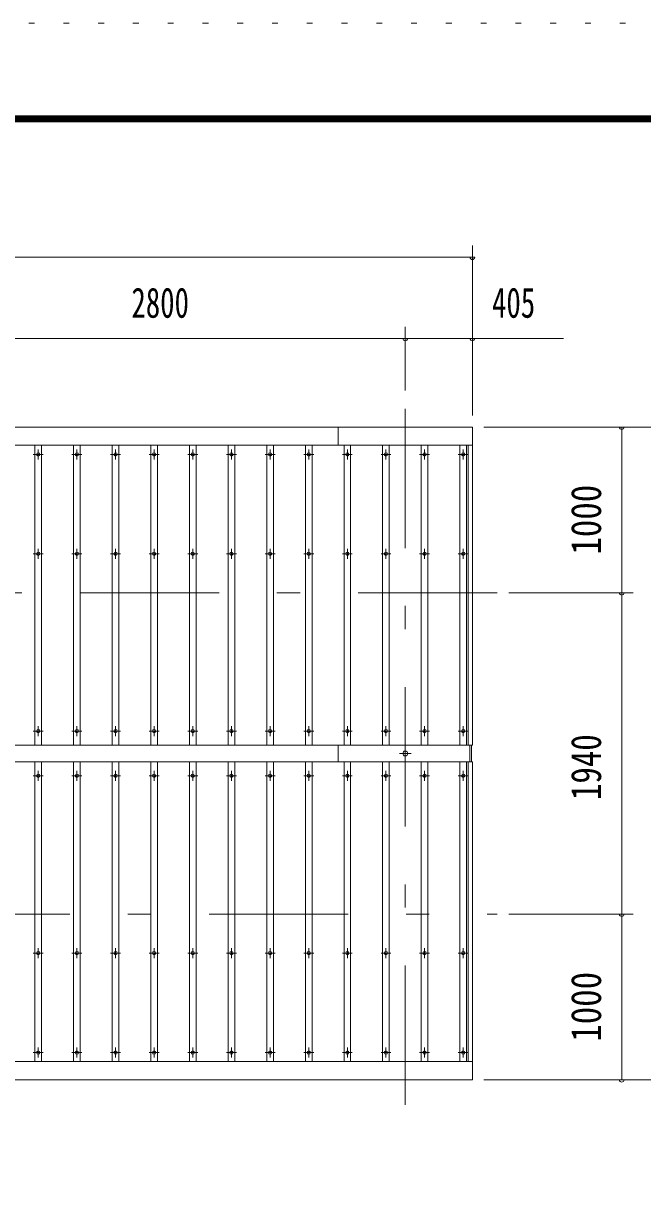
# Model space of a CAD drawing. Units: millimetres, scale not verified. Extents: x -30294 to 30299, y -14700 to 14700.
# Drawn here: x -1864 to 1878, y 7701 to 14700 of the extents above; entities that cross this region are included whole.
import ezdxf
from ezdxf.enums import TextEntityAlignment as Align

# ---------------------------------------------------------------- set-up
doc = ezdxf.new("R2010")
doc.units = ezdxf.units.MM
doc.header["$LTSCALE"] = 70
doc.linetypes.add('USER3', pattern=[24, 12, -5, 2, -5])
doc.linetypes.add('USER4', pattern=[3, 0.5, -2.5])
for name, color, linetype, lineweight in [('0-2_1-0BOLD', 7, 'Continuous', 18), ('0-3_1-2CENTER', 3, 'USER3', 18), ('0-4_1-4THIN', 4, 'Continuous', 18), ('0-5_1-5DIM', 3, 'Continuous', 18), ('0-C_F-F', 5, 'Continuous', 18), ('0-D_F-E_J_ADD', 5, 'USER4', 18)]:
    doc.layers.add(name, color=color, linetype=linetype, lineweight=lineweight)
doc.styles.add('ＭＳ ゴシック', font='')
doc.styles.get('ＭＳ ゴシック').set_extended_font_data('MS Gothic')

msp = doc.modelspace()

# ---------------------------------------------------------------- linework, layer by layer
at = {"layer": '0-2_1-0BOLD'}
for p, q in [((38.63, 12152.54), (38.63, 12262.54)), ((-7311.37, 12152.54), (848.62, 12152.54)), ((823.63, 12152.54), (823.63, 10343.06)), ((38.63, 10343.06), (38.63, 10242.03)), ((833.63, 10343.06), (833.63, 10242.03)), ((843.62, 10242.03), (843.62, 10343.06)), ((823.63, 10242.03), (823.63, 8432.54)), ((848.62, 8432.54), (-7311.37, 8432.54))]:
    msp.add_line(p, q, dxfattribs=at)
for points in [[(-7311.37, 10343.06), (-7311.37, 12262.54), (848.62, 12262.54), (848.62, 10343.06)], [(848.62, 8322.54), (-7311.37, 8322.54), (-7311.37, 10242.03), (848.62, 10242.03)]]:
    msp.add_lwpolyline(points, close=True, dxfattribs=at)
for centre, radius in [((-1773.04, 12097.54), 10), ((-1539.7, 12097.54), 10), ((-1306.37, 12097.54), 10), ((-1073.04, 12097.54), 10), ((-839.7, 12097.54), 10), ((-606.37, 12097.54), 10), ((-373.04, 12097.54), 10), ((-139.7, 12097.54), 10), ((93.63, 12097.54), 10), ((326.96, 12097.54), 10), ((560.3, 12097.54), 10), ((793.63, 12097.54), 10), ((-1773.04, 11497.54), 10), ((-1539.7, 11497.54), 10), ((-1306.37, 11497.54), 10), ((-1073.04, 11497.54), 10), ((-839.7, 11497.54), 10), ((-606.37, 11497.54), 10), ((-373.04, 11497.54), 10), ((-139.7, 11497.54), 10), ((93.63, 11497.54), 10), ((326.96, 11497.54), 10), ((560.3, 11497.54), 10), ((793.63, 11497.54), 10), ((-1773.04, 10427.54), 10), ((-1539.7, 10427.54), 10), ((-1306.37, 10427.54), 10), ((-1073.04, 10427.54), 10), ((-839.7, 10427.54), 10), ((-606.37, 10427.54), 10), ((-373.04, 10427.54), 10), ((-139.7, 10427.54), 10), ((93.63, 10427.54), 10), ((326.96, 10427.54), 10), ((560.3, 10427.54), 10), ((793.63, 10427.54), 10), ((443.63, 10292.54), 15), ((-1773.04, 10157.54), 10), ((-1539.7, 10157.54), 10), ((-1306.37, 10157.54), 10), ((-1073.04, 10157.54), 10), ((-839.7, 10157.54), 10), ((-606.37, 10157.54), 10), ((-373.04, 10157.54), 10), ((-139.7, 10157.54), 10), ((93.63, 10157.54), 10), ((326.96, 10157.54), 10), ((560.3, 10157.54), 10), ((793.63, 10157.54), 10), ((-1773.04, 9087.55), 10), ((-1539.7, 9087.55), 10), ((-1306.37, 9087.55), 10), ((-1073.04, 9087.55), 10), ((-839.7, 9087.55), 10), ((-606.37, 9087.55), 10), ((-373.04, 9087.55), 10), ((-139.7, 9087.55), 10), ((93.63, 9087.55), 10), ((326.96, 9087.55), 10), ((560.3, 9087.55), 10), ((793.63, 9087.55), 10), ((-1773.04, 8487.55), 10), ((-1539.7, 8487.55), 10), ((-1306.37, 8487.55), 10), ((-1073.04, 8487.55), 10), ((-839.7, 8487.55), 10), ((-606.37, 8487.55), 10), ((-373.04, 8487.55), 10), ((-139.7, 8487.55), 10), ((93.63, 8487.55), 10), ((326.96, 8487.55), 10), ((560.3, 8487.55), 10), ((793.63, 8487.55), 10)]:
    msp.add_circle(centre, radius, dxfattribs=at)
at = {"layer": '0-3_1-2CENTER'}
for p, q in [((443.63, 8172.54), (443.63, 12412.55)), ((-1773.04, 12067.54), (-1773.04, 12127.54)), ((-1539.7, 12127.54), (-1539.7, 12067.54)), ((-1306.37, 12067.54), (-1306.37, 12127.54)), ((-1073.04, 12127.54), (-1073.04, 12067.54)), ((-839.7, 12067.54), (-839.7, 12127.54)), ((-606.37, 12127.54), (-606.37, 12067.54)), ((-373.04, 12067.54), (-373.04, 12127.54)), ((-139.7, 12127.54), (-139.7, 12067.54)), ((93.63, 12067.54), (93.63, 12127.54)), ((326.96, 12127.54), (326.96, 12067.54)), ((560.3, 12067.54), (560.3, 12127.54)), ((793.63, 12127.54), (793.63, 12067.54)), ((-1743.04, 12097.54), (-1803.04, 12097.54)), ((-1509.7, 12097.54), (-1569.7, 12097.54)), ((-1276.37, 12097.54), (-1336.37, 12097.54)), ((-1043.04, 12097.54), (-1103.04, 12097.54)), ((-809.7, 12097.54), (-869.7, 12097.54)), ((-576.37, 12097.54), (-636.37, 12097.54)), ((-343.04, 12097.54), (-403.04, 12097.54)), ((-109.7, 12097.54), (-169.7, 12097.54)), ((123.63, 12097.54), (63.63, 12097.54)), ((356.96, 12097.54), (296.96, 12097.54)), ((590.3, 12097.54), (530.3, 12097.54)), ((763.63, 12097.54), (823.63, 12097.54)), ((-1803.04, 11497.54), (-1743.04, 11497.54)), ((-1773.04, 11467.54), (-1773.04, 11527.54)), ((-1509.7, 11497.54), (-1569.7, 11497.54)), ((-1539.7, 11527.54), (-1539.7, 11467.54)), ((-1336.37, 11497.54), (-1276.37, 11497.54)), ((-1306.37, 11467.54), (-1306.37, 11527.54)), ((-1043.04, 11497.54), (-1103.04, 11497.54)), ((-1073.04, 11527.54), (-1073.04, 11467.54)), ((-869.7, 11497.54), (-809.7, 11497.54)), ((-839.7, 11467.54), (-839.7, 11527.54)), ((-576.37, 11497.54), (-636.37, 11497.54)), ((-606.37, 11527.54), (-606.37, 11467.54)), ((-403.04, 11497.54), (-343.04, 11497.54)), ((-373.04, 11467.54), (-373.04, 11527.54)), ((-109.7, 11497.54), (-169.7, 11497.54)), ((-139.7, 11527.54), (-139.7, 11467.54)), ((63.63, 11497.54), (123.63, 11497.54)), ((93.63, 11467.54), (93.63, 11527.54)), ((356.96, 11497.54), (296.96, 11497.54)), ((326.96, 11527.54), (326.96, 11467.54)), ((530.3, 11497.54), (590.3, 11497.54)), ((560.3, 11467.54), (560.3, 11527.54)), ((823.63, 11497.54), (763.63, 11497.54)), ((793.63, 11527.54), (793.63, 11467.54)), ((998.63, 11262.54), (-7461.37, 11262.54)), ((-1773.04, 10397.54), (-1773.04, 10457.54)), ((-1539.7, 10457.54), (-1539.7, 10397.54)), ((-1306.37, 10457.54), (-1306.37, 10397.54)), ((-1073.04, 10397.54), (-1073.04, 10457.54)), ((-839.7, 10397.54), (-839.7, 10457.54)), ((-606.37, 10457.54), (-606.37, 10397.54)), ((-373.04, 10457.54), (-373.04, 10397.54)), ((-139.7, 10397.54), (-139.7, 10457.54)), ((93.63, 10397.54), (93.63, 10457.54)), ((326.96, 10457.54), (326.96, 10397.54)), ((560.3, 10397.54), (560.3, 10457.54)), ((793.63, 10457.54), (793.63, 10397.54)), ((-1743.04, 10427.54), (-1803.04, 10427.54)), ((-1569.7, 10427.54), (-1509.7, 10427.54)), ((-1276.37, 10427.54), (-1336.37, 10427.54)), ((-1043.04, 10427.54), (-1103.04, 10427.54)), ((-809.7, 10427.54), (-869.7, 10427.54)), ((-636.37, 10427.54), (-576.37, 10427.54)), ((-343.04, 10427.54), (-403.04, 10427.54)), ((-109.7, 10427.54), (-169.7, 10427.54)), ((123.63, 10427.54), (63.63, 10427.54)), ((296.96, 10427.54), (356.96, 10427.54)), ((590.3, 10427.54), (530.3, 10427.54)), ((763.63, 10427.54), (823.63, 10427.54)), ((408.63, 10292.54), (478.63, 10292.54)), ((-1743.04, 10157.54), (-1803.04, 10157.54)), ((-1773.04, 10127.55), (-1773.04, 10187.55)), ((-1509.7, 10157.54), (-1569.7, 10157.54)), ((-1539.7, 10187.55), (-1539.7, 10127.55)), ((-1276.37, 10157.54), (-1336.37, 10157.54)), ((-1306.37, 10187.55), (-1306.37, 10127.55)), ((-1103.04, 10157.54), (-1043.04, 10157.54)), ((-1073.04, 10127.55), (-1073.04, 10187.55)), ((-809.7, 10157.54), (-869.7, 10157.54)), ((-839.7, 10127.55), (-839.7, 10187.55)), ((-576.37, 10157.54), (-636.37, 10157.54)), ((-606.37, 10187.55), (-606.37, 10127.55)), ((-343.04, 10157.54), (-403.04, 10157.54)), ((-373.04, 10187.55), (-373.04, 10127.55)), ((-169.7, 10157.54), (-109.7, 10157.54)), ((-139.7, 10127.55), (-139.7, 10187.55)), ((123.63, 10157.54), (63.63, 10157.54)), ((93.63, 10127.55), (93.63, 10187.55)), ((356.96, 10157.54), (296.96, 10157.54)), ((326.96, 10187.55), (326.96, 10127.55)), ((590.3, 10157.54), (530.3, 10157.54)), ((560.3, 10127.55), (560.3, 10187.55)), ((823.63, 10157.54), (763.63, 10157.54)), ((793.63, 10187.55), (793.63, 10127.55)), ((-7461.37, 9322.54), (998.63, 9322.54)), ((-1773.04, 9057.54), (-1773.04, 9117.55)), ((-1539.7, 9117.55), (-1539.7, 9057.54)), ((-1306.37, 9057.54), (-1306.37, 9117.55)), ((-1073.04, 9117.55), (-1073.04, 9057.54)), ((-839.7, 9057.54), (-839.7, 9117.55)), ((-606.37, 9117.55), (-606.37, 9057.54)), ((-373.04, 9057.54), (-373.04, 9117.55)), ((-139.7, 9117.55), (-139.7, 9057.54)), ((93.63, 9117.55), (93.63, 9057.54)), ((326.96, 9117.55), (326.96, 9057.54)), ((560.3, 9057.54), (560.3, 9117.55)), ((793.63, 9117.55), (793.63, 9057.54)), ((-1743.04, 9087.55), (-1803.04, 9087.55)), ((-1509.7, 9087.55), (-1569.7, 9087.55)), ((-1276.37, 9087.55), (-1336.37, 9087.55)), ((-1043.04, 9087.55), (-1103.04, 9087.55)), ((-809.7, 9087.55), (-869.7, 9087.55)), ((-576.37, 9087.55), (-636.37, 9087.55)), ((-343.04, 9087.55), (-403.04, 9087.55)), ((-109.7, 9087.55), (-169.7, 9087.55)), ((123.63, 9087.55), (63.63, 9087.55)), ((356.96, 9087.55), (296.96, 9087.55)), ((590.3, 9087.55), (530.3, 9087.55)), ((823.63, 9087.55), (763.63, 9087.55)), ((-1803.04, 8487.55), (-1743.04, 8487.55)), ((-1773.04, 8517.55), (-1773.04, 8457.55)), ((-1569.7, 8487.55), (-1509.7, 8487.55)), ((-1539.7, 8517.55), (-1539.7, 8457.55)), ((-1336.37, 8487.55), (-1276.37, 8487.55)), ((-1306.37, 8517.55), (-1306.37, 8457.55)), ((-1103.04, 8487.55), (-1043.04, 8487.55)), ((-1073.04, 8517.55), (-1073.04, 8457.55)), ((-869.7, 8487.55), (-809.7, 8487.55)), ((-839.7, 8517.55), (-839.7, 8457.55)), ((-636.37, 8487.55), (-576.37, 8487.55)), ((-606.37, 8517.55), (-606.37, 8457.55)), ((-403.04, 8487.55), (-343.04, 8487.55)), ((-373.04, 8517.55), (-373.04, 8457.55)), ((-169.7, 8487.55), (-109.7, 8487.55)), ((-139.7, 8517.55), (-139.7, 8457.55)), ((63.63, 8487.55), (123.63, 8487.55)), ((93.63, 8517.55), (93.63, 8457.55)), ((296.96, 8487.55), (356.96, 8487.55)), ((326.96, 8517.55), (326.96, 8457.55)), ((530.3, 8487.55), (590.3, 8487.55)), ((560.3, 8517.55), (560.3, 8457.55)), ((763.63, 8487.55), (823.63, 8487.55)), ((793.63, 8517.55), (793.63, 8457.55))]:
    msp.add_line(p, q, dxfattribs=at)
at = {"layer": '0-4_1-4THIN'}
for p, q in [((-1793.04, 10343.05), (-1793.04, 12152.54)), ((-1753.04, 12152.54), (-1753.04, 10343.05)), ((-1559.71, 12152.54), (-1559.71, 10343.05)), ((-1519.71, 10343.05), (-1519.71, 12152.54)), ((-1326.38, 10343.05), (-1326.38, 12152.54)), ((-1286.37, 12152.54), (-1286.37, 10343.05)), ((-1093.04, 12152.54), (-1093.04, 10343.05)), ((-1053.04, 10343.05), (-1053.04, 12152.54)), ((-859.71, 10343.05), (-859.71, 12152.54)), ((-819.71, 12152.54), (-819.71, 10343.05)), ((-626.38, 12152.54), (-626.38, 10343.05)), ((-586.37, 10343.05), (-586.37, 12152.54)), ((-393.04, 10343.05), (-393.04, 12152.54)), ((-353.04, 12152.54), (-353.04, 10343.05)), ((-159.71, 12152.54), (-159.71, 10343.05)), ((-119.71, 10343.05), (-119.71, 12152.54)), ((73.62, 10343.05), (73.62, 12152.54)), ((113.63, 12152.54), (113.63, 10343.05)), ((306.96, 12152.54), (306.96, 10343.05)), ((346.96, 10343.05), (346.96, 12152.54)), ((540.29, 10343.05), (540.29, 12152.54)), ((580.29, 12152.54), (580.29, 10343.05)), ((773.62, 12152.54), (773.62, 10343.05)), ((813.63, 10343.05), (813.63, 12152.54)), ((-1793.04, 8432.55), (-1793.04, 10242.04)), ((-1753.04, 10242.04), (-1753.04, 8432.55)), ((-1559.71, 10242.04), (-1559.71, 8432.55)), ((-1519.71, 8432.55), (-1519.71, 10242.04)), ((-1326.38, 8432.55), (-1326.38, 10242.04)), ((-1286.37, 10242.04), (-1286.37, 8432.55)), ((-1093.04, 10242.04), (-1093.04, 8432.55)), ((-1053.04, 8432.55), (-1053.04, 10242.04)), ((-859.71, 8432.55), (-859.71, 10242.04)), ((-819.71, 10242.04), (-819.71, 8432.55)), ((-626.38, 10242.04), (-626.38, 8432.55)), ((-586.37, 8432.55), (-586.37, 10242.04)), ((-393.04, 8432.55), (-393.04, 10242.04)), ((-353.04, 10242.04), (-353.04, 8432.55)), ((-159.71, 10242.04), (-159.71, 8432.55)), ((-119.71, 8432.55), (-119.71, 10242.04)), ((73.62, 8432.55), (73.62, 10242.04)), ((113.63, 10242.04), (113.63, 8432.55)), ((306.96, 10242.04), (306.96, 8432.55)), ((346.96, 8432.55), (346.96, 10242.04)), ((540.29, 8432.55), (540.29, 10242.04)), ((580.29, 10242.04), (580.29, 8432.55)), ((773.62, 10242.04), (773.62, 8432.55)), ((813.63, 8432.55), (813.63, 10242.04))]:
    msp.add_line(p, q, dxfattribs=at)
at = {"layer": '0-5_1-5DIM'}
for p, q in [((848.62, 13357.54), (848.62, 12332.54)), ((-7311.37, 13287.54), (848.62, 13287.54)), ((862.62, 13287.54), (834.62, 13287.54)), ((443.63, 12482.55), (443.63, 12867.54)), ((-2356.37, 12797.54), (443.63, 12797.54)), ((457.63, 12797.54), (429.63, 12797.54)), ((443.63, 12797.54), (848.62, 12797.54)), ((862.62, 12797.54), (834.62, 12797.54)), ((848.63, 12797.54), (1398.13, 12797.54)), ((2310.63, 12262.54), (918.62, 12262.54)), ((1764.63, 12262.54), (1736.63, 12262.54)), ((1750.63, 11262.54), (1750.63, 12262.54)), ((1820.63, 11262.54), (1068.63, 11262.54)), ((1764.63, 11262.54), (1736.63, 11262.54)), ((1750.63, 9322.54), (1750.63, 11262.54)), ((1068.63, 9322.54), (1820.63, 9322.54)), ((1764.63, 9322.54), (1736.63, 9322.54)), ((1750.63, 8322.54), (1750.63, 9322.54)), ((918.62, 8322.54), (2310.63, 8322.54)), ((1764.63, 8322.54), (1736.63, 8322.54))]:
    msp.add_line(p, q, dxfattribs=at)
for centre in [(848.62, 13287.54), (443.63, 12797.54), (848.62, 12797.54), (1750.63, 12262.54), (1750.63, 11262.54), (1750.63, 9322.54), (1750.63, 8322.54)]:
    msp.add_arc(centre, 14, 180, 0, dxfattribs=at)
at = {"layer": '0-C_F-F'}
for points in [[(29599.18, -14000), (-10580.82, -14000), (-10580.82, 14140), (29599.18, 14140)], [(29595.67, -13996.5), (-10577.32, -13996.5), (-10577.32, 14136.5), (29595.67, 14136.5)], [(29592.17, -13993), (29592.17, 14133), (-10573.82, 14133), (-10573.82, -13993)], [(29588.67, -13989.5), (-10570.32, -13989.5), (-10570.32, 14129.5), (29588.67, 14129.5)], [(29585.18, -13986), (29585.18, 14126), (-10566.82, 14126), (-10566.82, -13986)], [(29581.68, -13982.5), (-10563.32, -13982.5), (-10563.32, 14122.5), (29581.68, 14122.5)], [(29578.17, -13979), (29578.17, 14119), (-10559.82, 14119), (-10559.82, -13979)], [(29574.68, -13975.5), (-10556.32, -13975.5), (-10556.32, 14115.5), (29574.68, 14115.5)], [(29571.17, -13972), (-10552.82, -13972), (-10552.82, 14112), (29571.17, 14112)], [(29567.68, -13968.5), (-10549.32, -13968.5), (-10549.32, 14108.5), (29567.68, 14108.5)], [(29564.17, -13965), (29564.17, 14105), (-10545.82, 14105), (-10545.82, -13965)]]:
    msp.add_lwpolyline(points, close=True, dxfattribs=at)
at = {"layer": '0-D_F-E_J_ADD'}
msp.add_lwpolyline([(30299.18, -14700), (-11280.82, -14700), (-11280.82, 14700), (30299.18, 14700)], close=True, dxfattribs=at)

# ---------------------------------------------------------------- texts
at = {"layer": '0-5_1-5DIM', "color": 7, "style": 'ＭＳ ゴシック', "width": 0.7}
for s, p in [('2800', (-1210.15, 12867.54)), ('405', (967.45, 12867.54))]:
    msp.add_text(s, height=182.3, dxfattribs=at).set_placement(p, align=Align.BOTTOM_LEFT)
at = {"layer": '0-5_1-5DIM', "color": 7, "style": 'ＭＳ ゴシック'}
for s, width, p in [('1000', 0.85, (1680.63, 11492.62)), ('1940', 0.8, (1680.63, 10011.49)), ('1000', 0.85, (1680.63, 8552.62))]:
    msp.add_text(s, height=182.3, rotation=90, dxfattribs=dict(at, width=width)).set_placement(p, align=Align.BOTTOM_LEFT)

doc.saveas('drawing.dxf')
